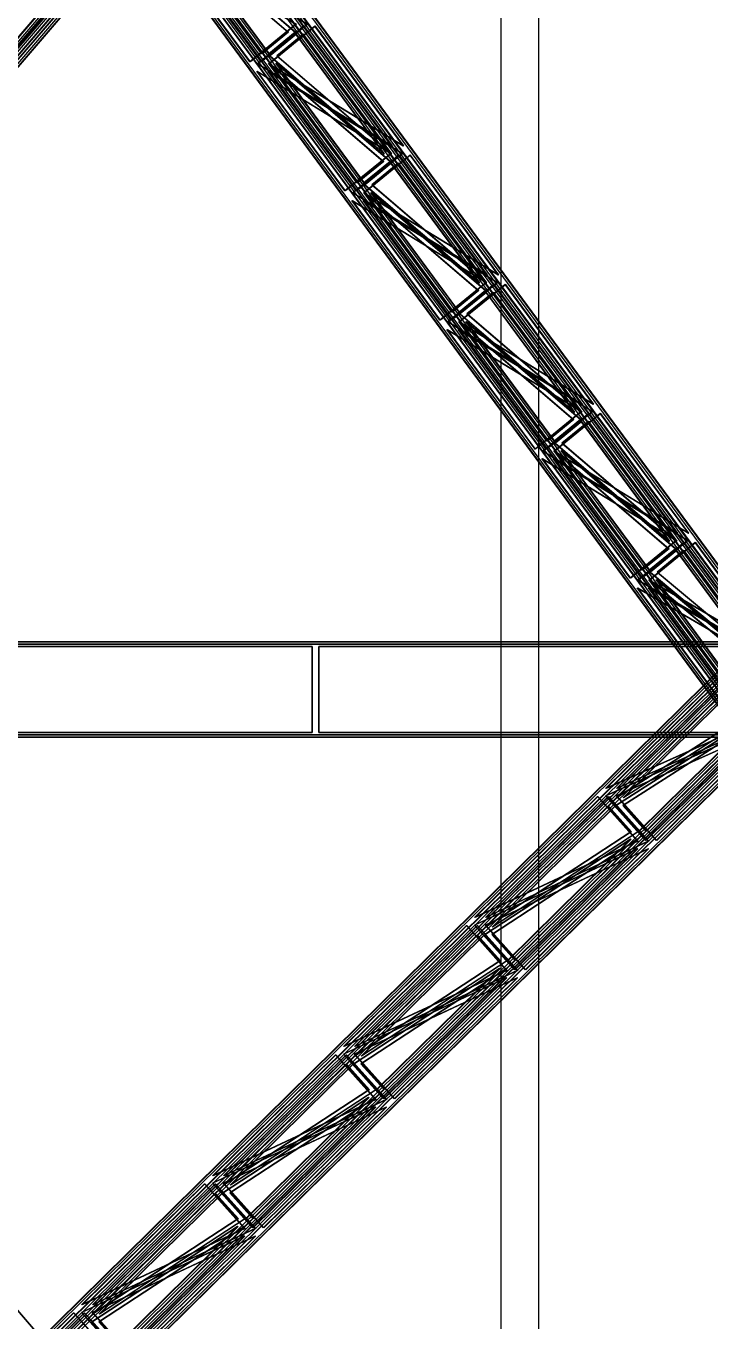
# Model space of a CAD drawing. Header units: millimetres. Extents: x -48000 to 1060615, y -2000 to 333000.
# Drawn here: x -6148 to -403, y 47700 to 58569 of the extents above; entities that cross this region are included whole.
import ezdxf

# ---------------------------------------------------------------- set-up
doc = ezdxf.new("R2010")
doc.units = ezdxf.units.MM
doc.layers.add('D-STR-CORE', color=7, linetype='Continuous', lineweight=25)
doc.layers.add('D-STR-STRC', color=7, linetype='Continuous', lineweight=25)

msp = doc.modelspace()

# ---------------------------------------------------------------- linework, layer by layer
at = {"layer": 'D-STR-CORE'}
msp.add_lwpolyline([(-2160, 18300), (-1840, 18300), (-1840, 224550), (-2160, 224550)], close=True, dxfattribs=at)
msp.add_lwpolyline([(-2160, 18300), (-1840, 18300), (-1840, 224550), (-2160, 224550)], close=True, dxfattribs=at)
at = {"layer": 'D-STR-STRC'}
for points in [[(-11424.6, 53212.9), (-10964.68, 52787.1), (186.61, 65787.1), (-273.32, 66212.9)], [(-11420.27, 53212.9), (-10960.34, 52787.1), (190.94, 65787.1), (-268.99, 66212.9)], [(-11342.22, 53212.9), (-10882.29, 52787.1), (268.99, 65787.1), (-190.94, 66212.9)], [(-11337.89, 53212.9), (-10877.96, 52787.1), (273.32, 65787.1), (-186.61, 66212.9)], [(190.47, 53196.12), (-290.11, 52803.88), (-9871.67, 65803.88), (-9391.09, 66196.12)], [(195.45, 53196.12), (-285.13, 52803.88), (-9866.69, 65803.88), (-9386.11, 66196.12)], [(285.13, 53196.12), (-195.45, 52803.88), (-9777.02, 65803.88), (-9296.44, 66196.12)], [(290.11, 53196.12), (-190.47, 52803.88), (-9772.04, 65803.88), (-9291.46, 66196.12)], [(-11330.65, 53139.71), (-11028.82, 52860.29), (122.46, 65860.29), (-179.37, 66139.71)], [(-11326.31, 53139.71), (-11024.48, 52860.29), (126.8, 65860.29), (-175.03, 66139.71)], [(-11278.08, 53139.71), (-10976.25, 52860.29), (175.03, 65860.29), (-126.8, 66139.71)], [(-11273.74, 53139.71), (-10971.91, 52860.29), (179.37, 65860.29), (-122.46, 66139.71)], [(125, 53128.7), (-190.38, 52871.3), (-9771.95, 65871.3), (-9456.57, 66128.7)], [(129.98, 53128.7), (-185.4, 52871.3), (-9766.97, 65871.3), (-9451.59, 66128.7)], [(185.4, 53128.7), (-129.98, 52871.3), (-9711.54, 65871.3), (-9396.16, 66128.7)], [(190.38, 53128.7), (-125, 52871.3), (-9706.56, 65871.3), (-9391.18, 66128.7)], [(-6699.54, 58593.54), (-6329.44, 58250.91), (-5464.21, 59259.59)], [(-6695.21, 58593.54), (-6325.11, 58250.91), (-5459.87, 59259.59)], [(-6617.16, 58593.54), (-6247.06, 58250.91), (-5381.83, 59259.59)], [(-6612.82, 58593.54), (-6242.72, 58250.91), (-5377.49, 59259.59)], [(-6553.01, 58520.36), (-6341.02, 58324.1), (-5475.78, 59332.77)], [(-6548.68, 58520.36), (-6336.68, 58324.1), (-5471.45, 59332.77)], [(-3881.69, 58582.42), (-4268.41, 58266.79), (-5008.63, 59271.11)], [(-3876.71, 58582.42), (-4263.43, 58266.79), (-5003.65, 59271.11)], [(-3787.04, 58582.42), (-4173.75, 58266.79), (-4913.98, 59271.11)], [(-3782.05, 58582.42), (-4168.77, 58266.79), (-4908.99, 59271.11)], [(-3947.17, 58515.01), (-4168.68, 58334.21), (-4908.91, 59338.52)], [(-3942.18, 58515.01), (-4163.7, 58334.21), (-4903.92, 59338.52)], [(-3886.76, 58515.01), (-4108.28, 58334.21), (-4848.5, 59338.52)], [(-3881.78, 58515.01), (-4103.3, 58334.21), (-4843.52, 59338.52)], [(-3075.64, 57562.22), (-3815.87, 58566.54), (-4202.58, 58250.91)], [(-3070.66, 57562.22), (-3810.89, 58566.54), (-4197.6, 58250.91)], [(-2980.99, 57562.22), (-3721.21, 58566.54), (-4107.93, 58250.91)], [(-2976.01, 57562.22), (-3716.23, 58566.54), (-4102.95, 58250.91)], [(-3141.12, 57494.81), (-3881.34, 58499.12), (-4102.86, 58318.33)], [(-3136.14, 57494.81), (-3876.36, 58499.12), (-4097.88, 58318.33)], [(-3080.71, 57494.81), (-3820.94, 58499.12), (-4042.45, 58318.33)], [(-3075.73, 57494.81), (-3815.96, 58499.12), (-4037.47, 58318.33)], [(-3083.23, 57499.09), (-3469.94, 57183.46), (-4210.17, 58187.78)], [(-3078.24, 57499.09), (-3464.96, 57183.46), (-4205.19, 58187.78)], [(-2988.57, 57499.09), (-3375.29, 57183.46), (-4115.51, 58187.78)], [(-2983.59, 57499.09), (-3370.31, 57183.46), (-4110.53, 58187.78)], [(-3148.7, 57431.67), (-3370.22, 57250.88), (-4110.44, 58255.19)], [(-3143.72, 57431.67), (-3365.24, 57250.88), (-4105.46, 58255.19)], [(-3088.3, 57431.67), (-3309.81, 57250.88), (-4050.04, 58255.19)], [(-3083.31, 57431.67), (-3304.83, 57250.88), (-4045.06, 58255.19)], [(-2277.18, 56478.89), (-3017.4, 57483.21), (-3404.12, 57167.58)], [(-2272.2, 56478.89), (-3012.42, 57483.21), (-3399.14, 57167.58)], [(-2182.53, 56478.89), (-2922.75, 57483.21), (-3309.47, 57167.58)], [(-2177.54, 56478.89), (-2917.77, 57483.21), (-3304.48, 57167.58)], [(-2342.65, 56411.48), (-3082.88, 57415.79), (-3304.4, 57234.99)], [(-2337.67, 56411.48), (-3077.9, 57415.79), (-3299.41, 57234.99)], [(-2282.25, 56411.48), (-3022.47, 57415.79), (-3243.99, 57234.99)], [(-2277.27, 56411.48), (-3017.49, 57415.79), (-3239.01, 57234.99)], [(-2350.24, 56348.34), (-2571.75, 56167.54), (-3311.98, 57171.86)], [(-2345.26, 56348.34), (-2566.77, 56167.54), (-3307, 57171.86)], [(-2289.83, 56348.34), (-2511.35, 56167.54), (-3251.57, 57171.86)], [(-2284.85, 56348.34), (-2506.37, 56167.54), (-3246.59, 57171.86)], [(-2284.76, 56415.75), (-2671.48, 56100.13), (-3411.7, 57104.44)], [(-2279.78, 56415.75), (-2666.5, 56100.13), (-3406.72, 57104.44)], [(-2190.11, 56415.75), (-2576.82, 56100.13), (-3317.05, 57104.44)], [(-2185.13, 56415.75), (-2571.84, 56100.13), (-3312.07, 57104.44)], [(-1478.72, 55395.56), (-2218.94, 56399.87), (-2605.66, 56084.25)], [(-1473.73, 55395.56), (-2213.96, 56399.87), (-2600.67, 56084.25)], [(-1384.06, 55395.56), (-2124.28, 56399.87), (-2511, 56084.25)], [(-1379.08, 55395.56), (-2119.3, 56399.87), (-2506.02, 56084.25)], [(-1544.19, 55328.14), (-2284.41, 56332.46), (-2505.93, 56151.66)], [(-1539.21, 55328.14), (-2279.43, 56332.46), (-2500.95, 56151.66)], [(-1483.79, 55328.14), (-2224.01, 56332.46), (-2445.53, 56151.66)], [(-1478.8, 55328.14), (-2219.03, 56332.46), (-2440.55, 56151.66)], [(-1551.77, 55265.01), (-1773.29, 55084.21), (-2513.51, 56088.52)], [(-1546.79, 55265.01), (-1768.31, 55084.21), (-2508.53, 56088.52)], [(-1491.37, 55265.01), (-1712.89, 55084.21), (-2453.11, 56088.52)], [(-1486.39, 55265.01), (-1707.9, 55084.21), (-2448.13, 56088.52)], [(-1486.3, 55332.42), (-1873.02, 55016.79), (-2613.24, 56021.11)], [(-1481.32, 55332.42), (-1868.03, 55016.79), (-2608.26, 56021.11)], [(-1391.64, 55332.42), (-1778.36, 55016.79), (-2518.58, 56021.11)], [(-1386.66, 55332.42), (-1773.38, 55016.79), (-2513.6, 56021.11)], [(-680.25, 54312.22), (-1420.48, 55316.54), (-1807.19, 55000.91)], [(-675.27, 54312.22), (-1415.49, 55316.54), (-1802.21, 55000.91)], [(-585.6, 54312.22), (-1325.82, 55316.54), (-1712.54, 55000.91)], [(-580.62, 54312.22), (-1320.84, 55316.54), (-1707.56, 55000.91)], [(-745.73, 54244.81), (-1485.95, 55249.12), (-1707.47, 55068.33)], [(-740.75, 54244.81), (-1480.97, 55249.12), (-1702.49, 55068.33)], [(-685.32, 54244.81), (-1425.55, 55249.12), (-1647.06, 55068.33)], [(-680.34, 54244.81), (-1420.56, 55249.12), (-1642.08, 55068.33)], [(-753.31, 54181.67), (-974.83, 54000.88), (-1715.05, 55005.19)], [(-748.33, 54181.67), (-969.85, 54000.88), (-1710.07, 55005.19)], [(-692.91, 54181.67), (-914.42, 54000.88), (-1654.65, 55005.19)], [(-687.92, 54181.67), (-909.44, 54000.88), (-1649.66, 55005.19)], [(-687.84, 54249.09), (-1074.55, 53933.46), (-1814.78, 54937.78)], [(-682.85, 54249.09), (-1069.57, 53933.46), (-1809.79, 54937.78)], [(-593.18, 54249.09), (-979.9, 53933.46), (-1720.12, 54937.78)], [(-588.2, 54249.09), (-974.92, 53933.46), (-1715.14, 54937.78)], [(75.99, 53286.18), (-622.01, 54233.21), (-1008.73, 53917.58)], [(80.97, 53286.18), (-617.03, 54233.21), (-1003.75, 53917.58)], [(170.64, 53286.18), (-527.36, 54233.21), (-914.07, 53917.58)], [(175.62, 53286.18), (-522.38, 54233.21), (-909.09, 53917.58)], [(10.51, 53218.76), (-687.49, 54165.79), (-909, 53984.99)], [(15.49, 53218.76), (-682.51, 54165.79), (-904.02, 53984.99)], [(70.92, 53218.76), (-627.08, 54165.79), (-848.6, 53984.99)], [(75.9, 53218.76), (-622.1, 54165.79), (-843.62, 53984.99)], [(2.93, 53155.63), (-218.59, 52974.83), (-916.59, 53921.86)], [(7.91, 53155.63), (-213.61, 52974.83), (-911.61, 53921.86)], [(63.33, 53155.63), (-158.18, 52974.83), (-856.18, 53921.86)], [(68.32, 53155.63), (-153.2, 52974.83), (-851.2, 53921.86)], [(68.4, 53223.04), (-318.31, 52907.42), (-1016.31, 53854.44)], [(73.39, 53223.04), (-313.33, 52907.42), (-1011.33, 53854.44)], [(163.06, 53223.04), (-223.66, 52907.42), (-921.66, 53854.44)], [(168.04, 53223.04), (-218.68, 52907.42), (-916.67, 53854.44)], [(-22302.56, 53400), (-22302.56, 52600), (22302.56, 52600), (22302.56, 53400)], [(22302.56, 53400), (22302.56, 52600), (-22302.56, 52600), (-22302.56, 53400)], [(-7406.69, 53360), (-7406.69, 52640), (-3744.59, 52640), (-3744.59, 53360)], [(-3744.59, 53360), (-3744.59, 52640), (-7406.69, 52640), (-7406.69, 53360)], [(-3689.59, 53360), (-3689.59, 52640), (-27.5, 52640), (-27.5, 53360)], [(-27.5, 53360), (-27.5, 52640), (-3689.59, 52640), (-3689.59, 53360)], [(-13456.82, 40233.09), (-13038.05, 39766.91), (161.95, 52766.91), (-256.82, 53233.09)], [(-13452.08, 40233.09), (-13033.3, 39766.91), (166.7, 52766.91), (-252.08, 53233.09)], [(-13368.54, 40152.97), (-13093.72, 39847.03), (106.28, 52847.03), (-168.54, 53152.97)], [(-13366.7, 40233.09), (-12947.92, 39766.91), (252.08, 52766.91), (-166.7, 53233.09)], [(-13363.79, 40152.97), (-13088.97, 39847.03), (111.03, 52847.03), (-163.79, 53152.97)], [(-13361.95, 40233.09), (-12943.18, 39766.91), (256.82, 52766.91), (-161.95, 53233.09)], [(-13311.03, 40152.97), (-13036.21, 39847.03), (163.79, 52847.03), (-111.03, 53152.97)], [(-13306.28, 40152.97), (-13031.46, 39847.03), (168.54, 52847.03), (-106.28, 53152.97)], [(276.91, 40215.87), (-166.54, 39784.13), (-11317.82, 52784.13), (-10874.37, 53215.87)], [(-1280.21, 52170.3), (-300.21, 53135.44), (36.77, 52760.31)], [(-1275.47, 52170.3), (-295.47, 53135.44), (41.51, 52760.31)], [(-1191.93, 52090.17), (-211.93, 53055.32), (-18.9, 52840.43)], [(-1190.09, 52170.3), (-210.09, 53135.44), (126.89, 52760.31)], [(-1187.19, 52090.17), (-207.19, 53055.32), (-14.16, 52840.43)], [(-1185.34, 52170.3), (-205.35, 53135.44), (131.63, 52760.31)], [(-1134.42, 52090.17), (-154.42, 53055.32), (38.61, 52840.43)], [(-1129.67, 52090.17), (-149.68, 53055.32), (43.35, 52840.43)], [(-1193.79, 52026.56), (-1000.76, 51811.68), (-20.76, 52776.82)], [(-1189.05, 52026.56), (-996.02, 51811.68), (-16.02, 52776.82)], [(-1136.28, 52026.56), (-943.25, 51811.68), (36.75, 52776.82)], [(-1131.53, 52026.56), (-938.5, 51811.68), (41.49, 52776.82)], [(-1282.07, 52106.69), (-945.09, 51731.55), (34.91, 52696.7)], [(-1277.33, 52106.69), (-940.35, 51731.55), (39.65, 52696.7)], [(-1191.95, 52106.69), (-854.97, 51731.55), (125.03, 52696.7)], [(-1187.2, 52106.69), (-850.22, 51731.55), (129.77, 52696.7)], [(-2380.21, 51086.96), (-1349.78, 52101.78), (-1012.8, 51726.65)], [(-2375.47, 51086.96), (-1345.03, 52101.78), (-1008.05, 51726.65)], [(-2290.09, 51086.96), (-1259.65, 52101.78), (-922.67, 51726.65)], [(-2285.34, 51086.96), (-1254.91, 52101.78), (-917.93, 51726.65)], [(-2291.93, 51006.84), (-1261.5, 52021.66), (-1068.47, 51806.77)], [(-2287.19, 51006.84), (-1256.75, 52021.66), (-1063.72, 51806.77)], [(-2234.42, 51006.84), (-1203.98, 52021.66), (-1010.95, 51806.77)], [(-2229.67, 51006.84), (-1199.24, 52021.66), (-1006.21, 51806.77)], [(-2293.79, 50943.23), (-2100.76, 50728.34), (-1070.33, 51743.16)], [(-2289.05, 50943.23), (-2096.02, 50728.34), (-1065.58, 51743.16)], [(-2236.28, 50943.23), (-2043.25, 50728.34), (-1012.81, 51743.16)], [(-2231.53, 50943.23), (-2038.5, 50728.34), (-1008.07, 51743.16)], [(-2382.07, 51023.35), (-2045.09, 50648.22), (-1014.66, 51663.04)], [(-2377.33, 51023.35), (-2040.35, 50648.22), (-1009.91, 51663.04)], [(-2291.95, 51023.35), (-1954.97, 50648.22), (-924.53, 51663.04)], [(-2287.2, 51023.35), (-1950.22, 50648.22), (-919.79, 51663.04)], [(-3480.21, 50003.63), (-2449.78, 51018.45), (-2112.8, 50643.31)], [(-3475.47, 50003.63), (-2445.03, 51018.45), (-2108.05, 50643.31)], [(-3390.09, 50003.63), (-2359.65, 51018.45), (-2022.67, 50643.31)], [(-3385.34, 50003.63), (-2354.91, 51018.45), (-2017.93, 50643.31)], [(-3391.93, 49923.5), (-2361.5, 50938.32), (-2168.47, 50723.44)], [(-3387.19, 49923.5), (-2356.75, 50938.32), (-2163.72, 50723.44)], [(-3334.42, 49923.5), (-2303.98, 50938.32), (-2110.95, 50723.44)], [(-3329.67, 49923.5), (-2299.24, 50938.32), (-2106.21, 50723.44)], [(-3393.79, 49859.89), (-3200.76, 49645.01), (-2170.33, 50659.83)], [(-3389.05, 49859.89), (-3196.02, 49645.01), (-2165.58, 50659.83)], [(-3336.28, 49859.89), (-3143.25, 49645.01), (-2112.81, 50659.83)], [(-3331.53, 49859.89), (-3138.5, 49645.01), (-2108.07, 50659.83)], [(-3482.07, 49940.02), (-3145.09, 49564.88), (-2114.66, 50579.7)], [(-3477.33, 49940.02), (-3140.35, 49564.88), (-2109.91, 50579.7)], [(-3391.95, 49940.02), (-3054.97, 49564.88), (-2024.53, 50579.7)], [(-3387.2, 49940.02), (-3050.22, 49564.88), (-2019.79, 50579.7)], [(-4580.21, 48920.3), (-3549.78, 49935.12), (-3212.8, 49559.98)], [(-4575.47, 48920.3), (-3545.03, 49935.12), (-3208.05, 49559.98)], [(-4490.09, 48920.3), (-3459.65, 49935.12), (-3122.67, 49559.98)], [(-4485.34, 48920.3), (-3454.91, 49935.12), (-3117.93, 49559.98)], [(-4491.93, 48840.17), (-3461.5, 49854.99), (-3268.47, 49640.11)], [(-4487.19, 48840.17), (-3456.75, 49854.99), (-3263.72, 49640.11)], [(-4434.42, 48840.17), (-3403.98, 49854.99), (-3210.95, 49640.11)], [(-4429.67, 48840.17), (-3399.24, 49854.99), (-3206.21, 49640.11)], [(-4493.79, 48776.56), (-4300.76, 48561.68), (-3270.33, 49576.5)], [(-4489.05, 48776.56), (-4296.02, 48561.68), (-3265.58, 49576.5)], [(-4436.28, 48776.56), (-4243.25, 48561.68), (-3212.81, 49576.5)], [(-4431.53, 48776.56), (-4238.5, 48561.68), (-3208.07, 49576.5)], [(-4582.07, 48856.69), (-4245.09, 48481.55), (-3214.66, 49496.37)], [(-4577.33, 48856.69), (-4240.35, 48481.55), (-3209.91, 49496.37)], [(-4491.95, 48856.69), (-4154.97, 48481.55), (-3124.53, 49496.37)], [(-4487.2, 48856.69), (-4150.22, 48481.55), (-3119.79, 49496.37)], [(-5680.21, 47836.96), (-4649.78, 48851.78), (-4312.8, 48476.65)], [(-5675.47, 47836.96), (-4645.03, 48851.78), (-4308.05, 48476.65)], [(-5590.09, 47836.96), (-4559.65, 48851.78), (-4222.67, 48476.65)], [(-5585.34, 47836.96), (-4554.91, 48851.78), (-4217.93, 48476.65)], [(-5591.93, 47756.84), (-4561.5, 48771.66), (-4368.47, 48556.77)], [(-5587.19, 47756.84), (-4556.75, 48771.66), (-4363.72, 48556.77)], [(-5534.42, 47756.84), (-4503.98, 48771.66), (-4310.95, 48556.77)], [(-5529.67, 47756.84), (-4499.24, 48771.66), (-4306.21, 48556.77)], [(-5593.79, 47693.23), (-5400.76, 47478.34), (-4370.33, 48493.16)], [(-5589.05, 47693.23), (-5396.02, 47478.34), (-4365.58, 48493.16)], [(-5536.28, 47693.23), (-5343.25, 47478.34), (-4312.81, 48493.16)], [(-5531.53, 47693.23), (-5338.5, 47478.34), (-4308.07, 48493.16)], [(-5682.07, 47773.35), (-5345.09, 47398.22), (-4314.66, 48413.04)], [(-5677.33, 47773.35), (-5340.35, 47398.22), (-4309.91, 48413.04)], [(-5591.95, 47773.35), (-5254.97, 47398.22), (-4224.53, 48413.04)], [(-5587.2, 47773.35), (-5250.22, 47398.22), (-4219.79, 48413.04)], [(-6780.21, 46753.63), (-5749.78, 47768.45), (-5412.8, 47393.31)], [(-6775.47, 46753.63), (-5745.03, 47768.45), (-5408.05, 47393.31)], [(-6690.09, 46753.63), (-5659.65, 47768.45), (-5322.67, 47393.31)], [(-6685.34, 46753.63), (-5654.91, 47768.45), (-5317.93, 47393.31)]]:
    msp.add_lwpolyline(points, close=True, dxfattribs=at)
for points in [[(190.47, 53196.12), (-9391.09, 66196.12)], [(290.11, 53196.12), (-9291.46, 66196.12)], [(109.98, 53116.44), (-9471.59, 66116.44)], [(125, 53128.7), (-9456.57, 66128.7)], [(175.37, 53116.44), (-9406.2, 66116.44)], [(175.45, 53183.86), (-9406.11, 66183.86)], [(190.38, 53128.7), (-9391.18, 66128.7)], [(275.09, 53183.86), (-9306.48, 66183.86)], [(-10986.28, 52873.59), (165, 65873.59)], [(-190.38, 52871.3), (-9771.95, 65871.3)], [(-175.37, 52883.56), (-9756.93, 65883.56)], [(-125, 52871.3), (-9706.56, 65871.3)], [(-109.98, 52883.56), (-9691.54, 65883.56)], [(-11028.82, 52860.29), (122.46, 65860.29)], [(-10979.05, 52800.41), (172.23, 65800.41)], [(-10971.91, 52860.29), (179.37, 65860.29)], [(-10964.68, 52787.1), (186.61, 65787.1)], [(-10892.33, 52800.41), (258.95, 65800.41)], [(-10877.96, 52787.1), (273.32, 65787.1)], [(-290.11, 52803.88), (-9871.67, 65803.88)], [(-275.09, 52816.14), (-9856.66, 65816.14)], [(-190.47, 52803.88), (-9772.04, 65803.88)], [(-175.45, 52816.14), (-9757.02, 65816.14)], [(-22302.56, 53400), (22302.56, 53400)], [(22302.56, 53400), (-22302.56, 53400)], [(-22302.56, 53380), (22302.56, 53380)], [(22302.56, 53380), (-22302.56, 53380)], [(-13456.82, 40233.09), (-256.82, 53233.09)], [(-13443.73, 40218.53), (-243.73, 53218.53)], [(-13368.54, 40152.97), (-168.54, 53152.97)], [(-13361.95, 40233.09), (-161.95, 53233.09)], [(-13348.87, 40218.53), (-148.87, 53218.53)], [(-13306.28, 40152.97), (-106.28, 53152.97)], [(276.91, 40215.87), (-10874.37, 53215.87)], [(-13355.45, 40138.4), (-155.45, 53138.4)], [(-13293.2, 40138.4), (-93.2, 53138.4)], [(-13106.8, 39861.6), (93.2, 52861.6)], [(-13093.72, 39847.03), (106.28, 52847.03)], [(-13044.55, 39861.6), (155.45, 52861.6)], [(-13031.46, 39847.03), (168.54, 52847.03)], [(-13051.13, 39781.47), (148.87, 52781.47)], [(-13038.05, 39766.91), (161.95, 52766.91)], [(-12956.27, 39781.47), (243.73, 52781.47)], [(-12943.18, 39766.91), (256.82, 52766.91)], [(-22302.56, 52620), (22302.56, 52620)], [(22302.56, 52620), (-22302.56, 52620)], [(-22302.56, 52600), (22302.56, 52600)], [(22302.56, 52600), (-22302.56, 52600)]]:
    msp.add_lwpolyline(points, dxfattribs=at)

doc.saveas('drawing.dxf')
